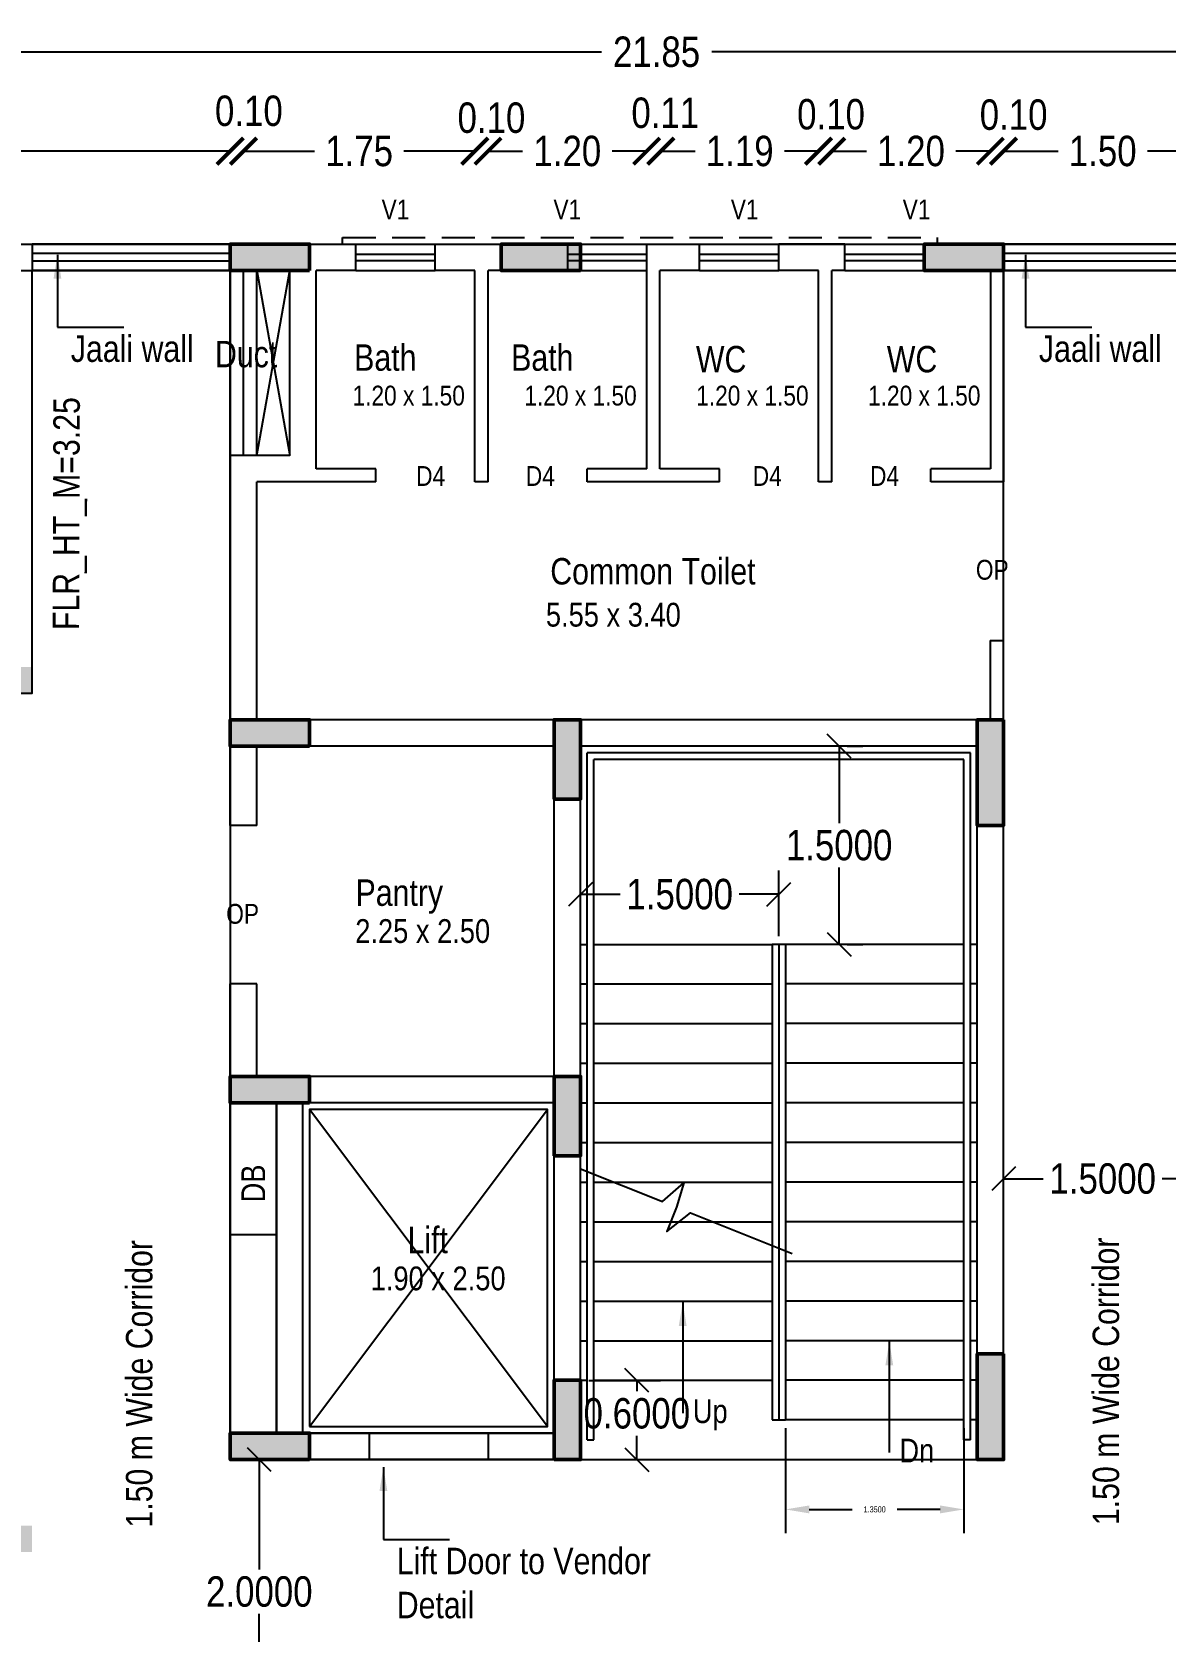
# Model space of a CAD drawing. Header units: metres. Extents: x -488 to 19274, y 1106 to 2071.
# Drawn here: x 19125.7 to 19134.27, y 1116.76 to 1128.86 of the extents above; entities that cross this region are included whole.
import ezdxf

# ---------------------------------------------------------------- set-up
doc = ezdxf.new("R2010")
doc.units = ezdxf.units.M
doc.header["$MEASUREMENT"] = 0
doc.linetypes.add('HIDDEN', pattern=[0.375, 0.25, -0.125])
for name, color, linetype in [('0 @ 1 (2)', 7, 'Continuous'), ('BLK_1_FLR_1_BLT_UP_AREA', 17, 'Continuous'), ('BLK_1_FLR_1_CARPET_AREA', 17, 'Continuous'), ('BLK_1_FLR_1_EXIT_WIDTH_DOOR', 2, 'Continuous'), ('BLK_1_FLR_1_LIFT_1', 30, 'Continuous'), ('BLK_1_FLR_1_REGULAR_ROOM_0', 117, 'Continuous'), ('BLK_1_FLR_1_STAIR_1', 1, 'Continuous')]:
    doc.layers.add(name, color=color, linetype=linetype)
doc.layers.add('COL', color=1, linetype='Continuous', lineweight=50)
doc.layers.add('Hatch', color=8, linetype='Continuous', lineweight=5)
doc.styles.add('CODE', font='swissc.ttf', dxfattribs={"height": 0.25})
doc.styles.get("Standard").update_dxf_attribs({"font": 'swissc.ttf', "height": 0.23})
doc.dimstyles.new('OUTER', dxfattribs={"dimscale": 0, "dimtxt": 0.3, "dimasz": 0.18, "dimexe": 0.18, "dimexo": 0.0625, "dimgap": 0.09, "dimtad": 0, "dimzin": 0, "dimdsep": 46, "dimtxsty": 'CODE', "dimcen": 0.09, "dimse1": 1, "dimse2": 1, "dimclrd": 8, "dimclrt": 1, "dimadec": 0, "dimazin": 0, "dimtfac": 1, "dimtofl": 0, "dimtmove": 0, "dimatfit": 3, "dimfxl": 0, "dimtolj": 1, "dimtzin": 0, "dimarcsym": 0})
doc.dimstyles.get("Standard").update_dxf_attribs({"dimtxt": 1, "dimasz": 0.18, "dimexe": 0.18, "dimexo": 0.0625, "dimgap": 0.09, "dimtad": 0, "dimtih": 1, "dimtoh": 1, "dimdec": 4, "dimzin": 0, "dimdsep": 46, "dimtxsty": 'Standard', "dimcen": 0.09, "dimadec": 0, "dimazin": 0, "dimtfac": 1, "dimtdec": 4, "dimtofl": 0, "dimtmove": 0, "dimatfit": 3, "dimfxl": 0, "dimtolj": 1, "dimtzin": 0, "dimarcsym": 0})
doc.dimstyles.new('STANDARD$0', dxfattribs={"dimtxt": 7, "dimasz": 3, "dimexe": 3, "dimexo": 1, "dimgap": 1.5, "dimtad": 1, "dimdec": 1, "dimzin": 1, "dimdsep": 46, "dimlunit": 4, "dimtxsty": 'Standard', "dimblk": 'OBLIQUE', "dimcen": 0.09375, "dimdle": 1, "dimclrd": 8, "dimclre": 8, "dimclrt": 7, "dimadec": 1, "dimazin": 0, "dimtfac": 1, "dimtdec": 1, "dimtix": 1, "dimtmove": 2, "dimatfit": 3, "dimldrblk": 'ARCHTICK', "dimfxl": 0, "dimfrac": 2, "dimtolj": 1, "dimtzin": 0, "dimarcsym": 0})

# ---------------------------------------------------------------- blocks, each defined once
blk = doc.blocks.new('_OBLIQUE')
at = {"color": 0, "linetype": 'ByBlock'}
blk.add_line((-0.5, -0.5), (0.5, 0.5), dxfattribs=at)
blk = doc.blocks.new('*D266')
at = {"lineweight": -2}
for p, q in [((19129.913, 1118.654), (19130.456, 1118.654)), ((19130.276, 1118.654), (19130.276, 1118.571)), ((19130.276, 1118.054), (19130.276, 1118.235)), ((19129.913, 1118.054), (19130.456, 1118.054))]:
    blk.add_line(p, q, dxfattribs=at)
at = {"layer": 'Defpoints', "color": 0}
for p in [(19129.85, 1118.654), (19129.85, 1118.054), (19130.276, 1118.054)]:
    blk.add_point(p, dxfattribs=at)
at = {"lineweight": -2, "xscale": 0.18, "yscale": 0.18, "zscale": 0.18}
for p, rotation in [((19130.276, 1118.654), 90), ((19130.276, 1118.054), 270)]:
    blk.add_blockref('_OBLIQUE', p, dxfattribs=dict(at, rotation=rotation))
at = {"insert": (19130.276, 1118.403), "char_height": 0.23, "attachment_point": 5}
blk.add_mtext('\\A1;0.6000', dxfattribs=at)
blk = doc.blocks.new('*D267')
at = {"lineweight": -2}
for p, q in [((19133.05, 1120.243), (19133.05, 1120.36)), ((19134.55, 1120.243), (19134.55, 1120.36)), ((19133.05, 1120.18), (19133.35, 1120.18)), ((19134.55, 1120.18), (19134.251, 1120.18))]:
    blk.add_line(p, q, dxfattribs=at)
at = {"layer": 'Defpoints', "color": 0}
for p in [(19133.05, 1120.18), (19133.05, 1120.18), (19134.55, 1120.18)]:
    blk.add_point(p, dxfattribs=at)
at = {"lineweight": -2, "xscale": 0.18, "yscale": 0.18, "zscale": 0.18, "rotation": 180}
blk.add_blockref('_OBLIQUE', (19133.05, 1120.18), dxfattribs=at)
at = {"lineweight": -2, "xscale": 0.18, "yscale": 0.18, "zscale": 0.18}
blk.add_blockref('_OBLIQUE', (19134.55, 1120.18), dxfattribs=at)
at = {"insert": (19133.8, 1120.18), "char_height": 0.23, "attachment_point": 5}
blk.add_mtext('\\A1;1.5000', dxfattribs=at)
blk = doc.blocks.new('*D265')
at = {"lineweight": -2}
for p, q in [((19128.123, 1118.054), (19127.24, 1118.054)), ((19127.42, 1118.054), (19127.42, 1117.222)), ((19127.42, 1116.054), (19127.42, 1116.886)), ((19127.297, 1116.054), (19127.6, 1116.054))]:
    blk.add_line(p, q, dxfattribs=at)
at = {"layer": 'Defpoints', "color": 0}
for p in [(19127.42, 1118.054), (19128.185, 1118.054), (19127.234, 1116.054)]:
    blk.add_point(p, dxfattribs=at)
at = {"lineweight": -2, "xscale": 0.18, "yscale": 0.18, "zscale": 0.18}
for p, rotation in [((19127.42, 1118.054), 90), ((19127.42, 1116.054), 270)]:
    blk.add_blockref('_OBLIQUE', p, dxfattribs=dict(at, rotation=rotation))
at = {"insert": (19127.42, 1117.054), "char_height": 0.23, "attachment_point": 5}
blk.add_mtext('\\A1;2.0000', dxfattribs=at)
blk = doc.blocks.new('*D189')
at = {"lineweight": -2}
for p, q in [((19129.85, 1122.017), (19129.85, 1122.513)), ((19131.35, 1122.017), (19131.35, 1122.513)), ((19129.85, 1122.333), (19130.15, 1122.333)), ((19131.35, 1122.333), (19131.051, 1122.333))]:
    blk.add_line(p, q, dxfattribs=at)
at = {"layer": 'Defpoints', "color": 0}
for p in [(19131.35, 1122.333), (19129.85, 1121.954), (19131.35, 1121.954)]:
    blk.add_point(p, dxfattribs=at)
at = {"lineweight": -2, "xscale": 0.18, "yscale": 0.18, "zscale": 0.18, "rotation": 180}
blk.add_blockref('_OBLIQUE', (19129.85, 1122.333), dxfattribs=at)
at = {"lineweight": -2, "xscale": 0.18, "yscale": 0.18, "zscale": 0.18}
blk.add_blockref('_OBLIQUE', (19131.35, 1122.333), dxfattribs=at)
at = {"insert": (19130.6, 1122.333), "char_height": 0.23, "attachment_point": 5}
blk.add_mtext('\\A1;1.5000', dxfattribs=at)
blk = doc.blocks.new('*D190')
at = {"lineweight": -2}
for p, q in [((19131.806, 1123.454), (19131.806, 1122.872)), ((19131.868, 1123.454), (19131.986, 1123.454)), ((19131.806, 1121.954), (19131.806, 1122.536)), ((19131.868, 1121.954), (19131.986, 1121.954))]:
    blk.add_line(p, q, dxfattribs=at)
at = {"layer": 'Defpoints', "color": 0}
for p in [(19131.806, 1123.454), (19131.806, 1123.454), (19131.806, 1121.954)]:
    blk.add_point(p, dxfattribs=at)
at = {"lineweight": -2, "xscale": 0.18, "yscale": 0.18, "zscale": 0.18}
for p, rotation in [((19131.806, 1123.454), 90), ((19131.806, 1121.954), 270)]:
    blk.add_blockref('_OBLIQUE', p, dxfattribs=dict(at, rotation=rotation))
at = {"insert": (19131.806, 1122.704), "char_height": 0.23, "attachment_point": 5}
blk.add_mtext('\\A1;1.5000', dxfattribs=at)
blk = doc.blocks.new('zw$3395')
at = {"layer": 'Hatch'}
h = blk.add_hatch(color=256, dxfattribs=at)
h.dxf.hatch_style = 1
h.paths.add_polyline_path([(15.05, 12.675), (15.05, 11.475), (15.25, 11.475), (15.25, 12.675)])
h.paths.add_polyline_path([(21.65, 12.661), (21.65, 11.461), (21.85, 11.461), (21.85, 12.661)])
h.paths.add_polyline_path([(15.05, 8.5), (15.05, 7.3), (15.25, 7.3), (15.25, 8.5)])
h.paths.add_polyline_path([(21.65, 8.5), (21.65, 7.3), (21.85, 7.3), (21.85, 8.5)])
h.paths.add_polyline_path([(15.05, 4.675), (15.05, 3.475), (15.25, 3.475), (15.25, 4.675)])
h.paths.add_polyline_path([(21.65, 4.675), (21.65, 3.475), (21.85, 3.475), (21.85, 4.675)])
h.paths.add_polyline_path([(0, 3.5), (0, 3.3), (0.8, 3.3), (0.8, 3.5)])
h.paths.add_polyline_path([(4.5, 3.5), (4.5, 3.3), (5.3, 3.3), (5.3, 3.5)])
h.paths.add_polyline_path([(15.05, 16.5), (15.05, 16.3), (15.85, 16.3), (15.85, 16.5)])
h.paths.add_polyline_path([(0, 0.2), (0, 0), (0.8, 0), (0.8, 0.2)])
h.paths.add_polyline_path([(5.4, 0.2), (5.4, 0), (6.2, 0), (6.2, 0.2)])
h.paths.add_polyline_path([(0, 6.8), (0, 6.6), (0.8, 6.6), (0.8, 6.8)])
h.paths.add_polyline_path([(5.4, 6.8), (5.4, 6.6), (6.2, 6.6), (6.2, 6.8)])
h.paths.add_polyline_path([(21.05, 16.5), (21.05, 16.3), (21.85, 16.3), (21.85, 16.5)])
h.paths.add_polyline_path([(13.35, 12.1), (13.35, 12.9), (13.55, 12.9), (13.55, 12.1)])
h.paths.add_polyline_path([(4.5, 9.8), (4.5, 10), (5.3, 10), (5.3, 9.8)])
h.paths.add_polyline_path([(0, 10), (0, 9.8), (0.8, 9.8), (0.8, 10)])
h.paths.add_polyline_path([(13.35, 7.3), (13.35, 8.1), (13.55, 8.1), (13.55, 7.3)])
h.paths.add_polyline_path([(15.05, 0.2), (15.05, 0), (15.85, 0), (15.85, 0.2)])
h.paths.add_polyline_path([(21.05, 0.2), (21.05, 0), (21.85, 0), (21.85, 0.2)])
h.paths.add_polyline_path([(7.7, 5.1), (7.7, 5.3), (8.3, 5.3), (8.3, 5.1)])
h.paths.add_polyline_path([(7.7, 7.5), (7.7, 7.3), (8.3, 7.3), (8.3, 7.5)])
h.paths.add_polyline_path([(7.7, 10), (7.7, 10.2), (8.3, 10.2), (8.3, 10)])
h.paths.add_polyline_path([(10.15, 7.3), (10.15, 7.9), (10.35, 7.9), (10.35, 7.3)])
h.paths.add_polyline_path([(7.7, 0), (7.7, 0.2), (8.3, 0.2), (8.3, 0)])
h.paths.add_polyline_path([(3.1, 13.3), (3.1, 13.1), (3.7, 13.1), (3.7, 13.3)])
h.paths.add_polyline_path([(0, 13.1), (0, 13.3), (0.6, 13.3), (0.6, 13.1)])
h.paths.add_polyline_path([(5.6, 13.1), (5.6, 13.3), (6.2, 13.3), (6.2, 13.1)])
h.paths.add_polyline_path([(10.15, 10.2), (10.15, 9.6), (10.35, 9.6), (10.35, 10.2)])
h.paths.add_polyline_path([(7.7, 12.7), (7.7, 12.9), (8.3, 12.9), (8.3, 12.7)])
h.paths.add_polyline_path([(10.15, 12.3), (10.15, 12.9), (10.35, 12.9), (10.35, 12.3)])
h.paths.add_polyline_path([(12.95, 5.3), (12.95, 5.1), (13.55, 5.1), (13.55, 5.3)])
h.paths.add_polyline_path([(7.7, 16.3), (7.7, 16.5), (8.3, 16.5), (8.3, 16.3)])
h.paths.add_polyline_path([(9.75, 16.3), (9.75, 16.5), (10.35, 16.5), (10.35, 16.3)])
h.paths.add_polyline_path([(3.1, 16.3), (3.1, 16.5), (3.7, 16.5), (3.7, 16.3)])
h.paths.add_polyline_path([(0, 16.3), (0, 16.5), (0.6, 16.5), (0.6, 16.3)])
h.paths.add_polyline_path([(12.95, 16.3), (12.95, 16.5), (13.55, 16.5), (13.55, 16.3)])
h.paths.add_polyline_path([(12.95, 0), (12.95, 0.2), (13.55, 0.2), (13.55, 0)])
at = {"layer": 'COL'}
for points in [[(8.3, 16.3), (7.7, 16.3), (7.7, 16.5), (8.3, 16.5)], [(10.35, 16.3), (9.75, 16.3), (9.75, 16.5), (10.35, 16.5)], [(13.55, 16.3), (12.95, 16.3), (12.95, 16.5), (13.55, 16.5)], [(8.3, 12.7), (7.7, 12.7), (7.7, 12.9), (8.3, 12.9)], [(10.15, 12.3), (10.15, 12.9), (10.35, 12.9), (10.35, 12.3)], [(13.55, 12.9), (13.55, 12.1), (13.35, 12.1), (13.35, 12.9)], [(8.3, 10), (7.7, 10), (7.7, 10.2), (8.3, 10.2)], [(10.15, 9.6), (10.15, 10.2), (10.35, 10.2), (10.35, 9.6)], [(13.55, 8.1), (13.55, 7.3), (13.35, 7.3), (13.35, 8.1)], [(10.15, 7.3), (10.15, 7.9), (10.35, 7.9), (10.35, 7.3)], [(8.3, 7.3), (7.7, 7.3), (7.7, 7.5), (8.3, 7.5)]]:
    blk.add_lwpolyline(points, close=True, dxfattribs=at)
blk = doc.blocks.new('*D260')
at = {"layer": 'BLK_1_FLR_1_EXIT_WIDTH_DOOR', "color": 0, "lineweight": -2}
for p, q in [((19131.4, 1118.292), (19131.4, 1117.497)), ((19132.75, 1118.292), (19132.75, 1117.497)), ((19131.58, 1117.677), (19131.905, 1117.677)), ((19132.57, 1117.677), (19132.245, 1117.677))]:
    blk.add_line(p, q, dxfattribs=at)
at = {"layer": 'BLK_1_FLR_1_EXIT_WIDTH_DOOR', "color": 0}
for points in [[(19131.58, 1117.707), (19131.58, 1117.647), (19131.4, 1117.677)], [(19132.57, 1117.707), (19132.57, 1117.647), (19132.75, 1117.677)]]:
    blk.add_solid(points, dxfattribs=at)
at = {"layer": 'Defpoints', "color": 0}
for p in [(19131.4, 1118.354), (19132.75, 1118.354), (19132.75, 1117.677)]:
    blk.add_point(p, dxfattribs=at)
at = {"layer": 'BLK_1_FLR_1_EXIT_WIDTH_DOOR', "color": 0, "insert": (19132.075, 1117.677), "char_height": 0.23, "attachment_point": 5}
blk.add_mtext('\\A1;{\\H0.2x;1.3500}', dxfattribs=at)
blk = doc.blocks.new('_ArchTick')
at = {"const_width": 0.15}
blk.add_lwpolyline([(-0.5, -0.5), (0.5, 0.5)], dxfattribs=at)
blk = doc.blocks.new('*D347')
at = {"lineweight": -2}
for p, q in [((19119.7, 1127.958), (19123.108, 1127.958)), ((19127.2, 1127.958), (19123.793, 1127.958))]:
    blk.add_line(p, q, dxfattribs=at)
at = {"layer": 'Defpoints', "color": 0}
for p in [(19127.2, 1127.958), (19127.2, 1127.054), (19119.7, 1126.937)]:
    blk.add_point(p, dxfattribs=at)
at = {"lineweight": -2, "xscale": 0.2, "yscale": 0.2, "zscale": 0.2, "rotation": 180}
blk.add_blockref('_ArchTick', (19119.7, 1127.958), dxfattribs=at)
at = {"lineweight": -2, "xscale": 0.2, "yscale": 0.2, "zscale": 0.2}
blk.add_blockref('_ArchTick', (19127.2, 1127.958), dxfattribs=at)
at = {"insert": (19123.45, 1127.958), "char_height": 0.23, "attachment_point": 5}
blk.add_mtext('\\A1;7.50', dxfattribs=at)
blk = doc.blocks.new('*D348')
at = {"lineweight": -2}
for p, q in [((19127.2, 1127.958), (19127, 1127.958)), ((19127.3, 1127.958), (19127.5, 1127.958))]:
    blk.add_line(p, q, dxfattribs=at)
at = {"layer": 'Defpoints', "color": 0}
for p in [(19127.3, 1127.958), (19127.2, 1127.054), (19127.3, 1127.054)]:
    blk.add_point(p, dxfattribs=at)
at = {"lineweight": -2, "xscale": 0.2, "yscale": 0.2, "zscale": 0.2}
blk.add_blockref('_ArchTick', (19127.2, 1127.958), dxfattribs=at)
at = {"lineweight": -2, "xscale": 0.2, "yscale": 0.2, "zscale": 0.2, "rotation": 180}
blk.add_blockref('_ArchTick', (19127.3, 1127.958), dxfattribs=at)
at = {"insert": (19127.341, 1128.262), "char_height": 0.23, "attachment_point": 5}
blk.add_mtext('\\A1;0.10', dxfattribs=at)
blk = doc.blocks.new('*D349')
at = {"lineweight": -2}
for p, q in [((19127.3, 1127.958), (19127.838, 1127.958)), ((19129.05, 1127.958), (19128.512, 1127.958))]:
    blk.add_line(p, q, dxfattribs=at)
at = {"layer": 'Defpoints', "color": 0}
for p in [(19129.05, 1127.958), (19127.3, 1127.054), (19129.05, 1127.054)]:
    blk.add_point(p, dxfattribs=at)
at = {"lineweight": -2, "xscale": 0.2, "yscale": 0.2, "zscale": 0.2, "rotation": 180}
blk.add_blockref('_ArchTick', (19127.3, 1127.958), dxfattribs=at)
at = {"lineweight": -2, "xscale": 0.2, "yscale": 0.2, "zscale": 0.2}
blk.add_blockref('_ArchTick', (19129.05, 1127.958), dxfattribs=at)
at = {"insert": (19128.175, 1127.958), "char_height": 0.23, "attachment_point": 5}
blk.add_mtext('\\A1;1.75', dxfattribs=at)
blk = doc.blocks.new('*D350')
at = {"lineweight": -2}
for p, q in [((19129.05, 1127.958), (19128.85, 1127.958)), ((19129.15, 1127.958), (19129.35, 1127.958))]:
    blk.add_line(p, q, dxfattribs=at)
at = {"layer": 'Defpoints', "color": 0}
for p in [(19129.15, 1127.958), (19129.05, 1127.054), (19129.15, 1127.054)]:
    blk.add_point(p, dxfattribs=at)
at = {"lineweight": -2, "xscale": 0.2, "yscale": 0.2, "zscale": 0.2}
blk.add_blockref('_ArchTick', (19129.05, 1127.958), dxfattribs=at)
at = {"lineweight": -2, "xscale": 0.2, "yscale": 0.2, "zscale": 0.2, "rotation": 180}
blk.add_blockref('_ArchTick', (19129.15, 1127.958), dxfattribs=at)
at = {"insert": (19129.176, 1128.21), "char_height": 0.23, "attachment_point": 5}
blk.add_mtext('\\A1;0.10', dxfattribs=at)
blk = doc.blocks.new('*D351')
at = {"lineweight": -2}
for p, q in [((19129.15, 1127.958), (19129.412, 1127.958)), ((19130.35, 1127.958), (19130.089, 1127.958))]:
    blk.add_line(p, q, dxfattribs=at)
at = {"layer": 'Defpoints', "color": 0}
for p in [(19130.35, 1127.958), (19129.15, 1127.054), (19130.35, 1127.054)]:
    blk.add_point(p, dxfattribs=at)
at = {"lineweight": -2, "xscale": 0.2, "yscale": 0.2, "zscale": 0.2, "rotation": 180}
blk.add_blockref('_ArchTick', (19129.15, 1127.958), dxfattribs=at)
at = {"lineweight": -2, "xscale": 0.2, "yscale": 0.2, "zscale": 0.2}
blk.add_blockref('_ArchTick', (19130.35, 1127.958), dxfattribs=at)
at = {"insert": (19129.75, 1127.958), "char_height": 0.23, "attachment_point": 5}
blk.add_mtext('\\A1;1.20', dxfattribs=at)
blk = doc.blocks.new('*D352')
at = {"lineweight": -2}
for p, q in [((19130.35, 1127.958), (19130.15, 1127.958)), ((19130.458, 1127.958), (19130.658, 1127.958))]:
    blk.add_line(p, q, dxfattribs=at)
at = {"layer": 'Defpoints', "color": 0}
for p in [(19130.458, 1127.958), (19130.35, 1127.054), (19130.458, 1127.054)]:
    blk.add_point(p, dxfattribs=at)
at = {"lineweight": -2, "xscale": 0.2, "yscale": 0.2, "zscale": 0.2}
blk.add_blockref('_ArchTick', (19130.35, 1127.958), dxfattribs=at)
at = {"lineweight": -2, "xscale": 0.2, "yscale": 0.2, "zscale": 0.2, "rotation": 180}
blk.add_blockref('_ArchTick', (19130.458, 1127.958), dxfattribs=at)
at = {"insert": (19130.491, 1128.247), "char_height": 0.23, "attachment_point": 5}
blk.add_mtext('\\A1;0.11', dxfattribs=at)
blk = doc.blocks.new('*D353')
at = {"lineweight": -2}
for p, q in [((19130.458, 1127.958), (19130.716, 1127.958)), ((19131.65, 1127.958), (19131.392, 1127.958))]:
    blk.add_line(p, q, dxfattribs=at)
at = {"layer": 'Defpoints', "color": 0}
for p in [(19131.65, 1127.958), (19130.458, 1127.054), (19131.65, 1127.054)]:
    blk.add_point(p, dxfattribs=at)
at = {"lineweight": -2, "xscale": 0.2, "yscale": 0.2, "zscale": 0.2, "rotation": 180}
blk.add_blockref('_ArchTick', (19130.458, 1127.958), dxfattribs=at)
at = {"lineweight": -2, "xscale": 0.2, "yscale": 0.2, "zscale": 0.2}
blk.add_blockref('_ArchTick', (19131.65, 1127.958), dxfattribs=at)
at = {"insert": (19131.054, 1127.958), "char_height": 0.23, "attachment_point": 5}
blk.add_mtext('\\A1;1.19', dxfattribs=at)
blk = doc.blocks.new('*D354')
at = {"lineweight": -2}
for p, q in [((19131.65, 1127.958), (19131.45, 1127.958)), ((19131.75, 1127.958), (19131.95, 1127.958))]:
    blk.add_line(p, q, dxfattribs=at)
at = {"layer": 'Defpoints', "color": 0}
for p in [(19131.75, 1127.958), (19131.65, 1127.054), (19131.75, 1127.054)]:
    blk.add_point(p, dxfattribs=at)
at = {"lineweight": -2, "xscale": 0.2, "yscale": 0.2, "zscale": 0.2}
blk.add_blockref('_ArchTick', (19131.65, 1127.958), dxfattribs=at)
at = {"lineweight": -2, "xscale": 0.2, "yscale": 0.2, "zscale": 0.2, "rotation": 180}
blk.add_blockref('_ArchTick', (19131.75, 1127.958), dxfattribs=at)
at = {"insert": (19131.745, 1128.236), "char_height": 0.23, "attachment_point": 5}
blk.add_mtext('\\A1;0.10', dxfattribs=at)
blk = doc.blocks.new('*D355')
at = {"lineweight": -2}
for p, q in [((19131.75, 1127.958), (19132.012, 1127.958)), ((19132.95, 1127.958), (19132.689, 1127.958))]:
    blk.add_line(p, q, dxfattribs=at)
at = {"layer": 'Defpoints', "color": 0}
for p in [(19132.95, 1127.958), (19131.75, 1127.054), (19132.95, 1127.054)]:
    blk.add_point(p, dxfattribs=at)
at = {"lineweight": -2, "xscale": 0.2, "yscale": 0.2, "zscale": 0.2, "rotation": 180}
blk.add_blockref('_ArchTick', (19131.75, 1127.958), dxfattribs=at)
at = {"lineweight": -2, "xscale": 0.2, "yscale": 0.2, "zscale": 0.2}
blk.add_blockref('_ArchTick', (19132.95, 1127.958), dxfattribs=at)
at = {"insert": (19132.35, 1127.958), "char_height": 0.23, "attachment_point": 5}
blk.add_mtext('\\A1;1.20', dxfattribs=at)
blk = doc.blocks.new('*D356')
at = {"lineweight": -2}
for p, q in [((19132.95, 1127.958), (19132.75, 1127.958)), ((19133.05, 1127.958), (19133.25, 1127.958))]:
    blk.add_line(p, q, dxfattribs=at)
at = {"layer": 'Defpoints', "color": 0}
for p in [(19133.05, 1127.958), (19132.95, 1127.054), (19133.05, 1127.054)]:
    blk.add_point(p, dxfattribs=at)
at = {"lineweight": -2, "xscale": 0.2, "yscale": 0.2, "zscale": 0.2}
blk.add_blockref('_ArchTick', (19132.95, 1127.958), dxfattribs=at)
at = {"lineweight": -2, "xscale": 0.2, "yscale": 0.2, "zscale": 0.2, "rotation": 180}
blk.add_blockref('_ArchTick', (19133.05, 1127.958), dxfattribs=at)
at = {"insert": (19133.126, 1128.233), "char_height": 0.23, "attachment_point": 5}
blk.add_mtext('\\A1;0.10', dxfattribs=at)
blk = doc.blocks.new('*D357')
at = {"lineweight": -2}
for p, q in [((19133.05, 1127.958), (19133.462, 1127.958)), ((19134.55, 1127.958), (19134.139, 1127.958))]:
    blk.add_line(p, q, dxfattribs=at)
at = {"layer": 'Defpoints', "color": 0}
for p in [(19134.55, 1127.958), (19133.05, 1127.054), (19134.55, 1127.054)]:
    blk.add_point(p, dxfattribs=at)
at = {"lineweight": -2, "xscale": 0.2, "yscale": 0.2, "zscale": 0.2, "rotation": 180}
blk.add_blockref('_ArchTick', (19133.05, 1127.958), dxfattribs=at)
at = {"lineweight": -2, "xscale": 0.2, "yscale": 0.2, "zscale": 0.2}
blk.add_blockref('_ArchTick', (19134.55, 1127.958), dxfattribs=at)
at = {"insert": (19133.8, 1127.958), "char_height": 0.23, "attachment_point": 5}
blk.add_mtext('\\A1;1.50', dxfattribs=at)
blk = doc.blocks.new('*D364')
at = {"lineweight": -2}
for p, q in [((19119.5, 1128.709), (19130.008, 1128.709)), ((19141.35, 1128.709), (19130.843, 1128.709))]:
    blk.add_line(p, q, dxfattribs=at)
at = {"layer": 'Defpoints', "color": 0}
for p in [(19141.35, 1128.709), (19119.5, 1127.254), (19141.35, 1127.254)]:
    blk.add_point(p, dxfattribs=at)
at = {"lineweight": -2, "xscale": 0.2, "yscale": 0.2, "zscale": 0.2, "rotation": 180}
blk.add_blockref('_ArchTick', (19119.5, 1128.709), dxfattribs=at)
at = {"lineweight": -2, "xscale": 0.2, "yscale": 0.2, "zscale": 0.2}
blk.add_blockref('_ArchTick', (19141.35, 1128.709), dxfattribs=at)
at = {"insert": (19130.425, 1128.709), "char_height": 0.23, "attachment_point": 5}
blk.add_mtext('\\A1;21.85', dxfattribs=at)

msp = doc.modelspace()

# ---------------------------------------------------------------- linework, layer by layer
for p, q in [((19119.50036, 1127.25427), (19125.70036, 1127.25427)), ((19127.20036, 1127.25427), (19125.70036, 1127.25427)), ((19125.70036, 1127.25427), (19125.70036, 1127.05427)), ((19127.20036, 1127.25427), (19128.15036, 1127.25427)), ((19127.20036, 1127.25427), (19127.40036, 1127.25427)), ((19127.20036, 1127.05427), (19127.20036, 1127.25427)), ((19128.15036, 1127.25427), (19128.75036, 1127.25427)), ((19128.15036, 1127.05427), (19128.15036, 1127.25427)), ((19128.75036, 1127.25427), (19129.75036, 1127.25427)), ((19128.75036, 1127.05427), (19128.75036, 1127.25427)), ((19129.75036, 1127.25427), (19129.75036, 1127.05427)), ((19129.75036, 1127.25427), (19130.35036, 1127.25427)), ((19130.35036, 1127.25427), (19130.75036, 1127.25427)), ((19130.35036, 1125.55427), (19130.35036, 1127.25427)), ((19130.75036, 1127.25427), (19131.35036, 1127.25427)), ((19130.75036, 1127.05427), (19130.75036, 1127.25427)), ((19131.85036, 1127.25427), (19131.35036, 1127.25427)), ((19131.35036, 1127.05427), (19131.35036, 1127.25427)), ((19131.85036, 1127.25427), (19132.45036, 1127.25427)), ((19131.85036, 1127.05427), (19131.85036, 1127.25427)), ((19133.05036, 1127.25427), (19132.45036, 1127.25427)), ((19132.45036, 1127.05427), (19132.45036, 1127.25427)), ((19134.55036, 1127.25427), (19133.05036, 1127.25427)), ((19133.05036, 1127.25427), (19133.05036, 1125.45427)), ((19127.20036, 1127.18427), (19125.70036, 1127.18427)), ((19127.20036, 1127.12427), (19125.70036, 1127.12427)), ((19128.15036, 1127.17927), (19128.75036, 1127.17927)), ((19128.15036, 1127.12927), (19128.75036, 1127.12927)), ((19129.75036, 1127.17927), (19130.35036, 1127.17927)), ((19129.75036, 1127.12927), (19130.35036, 1127.12927)), ((19130.75036, 1127.17927), (19131.35036, 1127.17927)), ((19130.75036, 1127.12927), (19131.35036, 1127.12927)), ((19131.85036, 1127.17927), (19132.45036, 1127.17927)), ((19131.85036, 1127.12927), (19132.45036, 1127.12927)), ((19134.55036, 1127.18427), (19133.05036, 1127.18427)), ((19134.55036, 1127.12427), (19133.05036, 1127.12427)), ((19119.70036, 1127.05427), (19125.70036, 1127.05427)), ((19127.20036, 1127.05427), (19125.70036, 1127.05427)), ((19127.20036, 1125.65427), (19127.20036, 1127.05427)), ((19127.65036, 1127.05427), (19127.20036, 1127.05427)), ((19127.30036, 1125.65427), (19127.30036, 1127.05427)), ((19127.40036, 1125.65427), (19127.40036, 1127.05427)), ((19127.40036, 1127.05427), (19127.65036, 1125.65427)), ((19127.40036, 1125.65427), (19127.65036, 1127.05427)), ((19127.65036, 1125.65427), (19127.65036, 1127.05427)), ((19128.15036, 1127.05427), (19127.85036, 1127.05427)), ((19127.85036, 1125.55427), (19127.85036, 1127.05427)), ((19128.15036, 1127.05427), (19128.75036, 1127.05427)), ((19129.05036, 1127.05427), (19128.75036, 1127.05427)), ((19129.05036, 1125.45427), (19129.05036, 1127.05427)), ((19129.75036, 1127.05427), (19129.15036, 1127.05427)), ((19129.15036, 1125.45427), (19129.15036, 1127.05427)), ((19129.75036, 1127.05427), (19130.35036, 1127.05427)), ((19130.75036, 1127.05427), (19130.45036, 1127.05427)), ((19130.45036, 1125.55427), (19130.45036, 1127.05427)), ((19130.75036, 1127.05427), (19131.35036, 1127.05427)), ((19131.65036, 1127.05427), (19131.35036, 1127.05427)), ((19131.65036, 1125.45427), (19131.65036, 1127.05427)), ((19131.75036, 1125.45427), (19131.75036, 1127.05427)), ((19131.85036, 1127.05427), (19131.75036, 1127.05427)), ((19131.85036, 1127.05427), (19132.45036, 1127.05427)), ((19132.95036, 1127.05427), (19132.45036, 1127.05427)), ((19132.95036, 1127.05427), (19132.95036, 1125.55427)), ((19134.55036, 1127.05427), (19133.05036, 1127.05427)), ((19127.20036, 1125.65427), (19127.20036, 1125.45427)), ((19127.65036, 1125.65427), (19127.20036, 1125.65427)), ((19127.20036, 1122.85427), (19127.20036, 1125.65427)), ((19128.30036, 1125.55427), (19127.85036, 1125.55427)), ((19128.30036, 1125.45427), (19128.30036, 1125.55427)), ((19129.90036, 1125.45427), (19129.90036, 1125.55427)), ((19130.35036, 1125.55427), (19129.90036, 1125.55427)), ((19130.90036, 1125.55427), (19130.45036, 1125.55427)), ((19130.90036, 1125.45427), (19130.90036, 1125.55427)), ((19132.50036, 1125.45427), (19132.50036, 1125.55427)), ((19132.95036, 1125.55427), (19132.50036, 1125.55427)), ((19128.30036, 1125.45427), (19127.40036, 1125.45427)), ((19127.40036, 1123.65427), (19127.40036, 1125.45427)), ((19129.15036, 1125.45427), (19129.05036, 1125.45427)), ((19130.90036, 1125.45427), (19129.90036, 1125.45427)), ((19131.75036, 1125.45427), (19131.65036, 1125.45427)), ((19133.05036, 1125.45427), (19132.50036, 1125.45427)), ((19132.94875, 1124.25427), (19133.04875, 1124.25427)), ((19132.95036, 1123.65427), (19132.95036, 1124.25427)), ((19133.05036, 1123.45427), (19133.05036, 1124.25427)), ((19132.95036, 1123.65427), (19127.40036, 1123.65427)), ((19127.40036, 1122.85427), (19127.40036, 1123.45427)), ((19129.65036, 1123.45427), (19127.40036, 1123.45427)), ((19129.65036, 1120.95427), (19129.65036, 1123.45427)), ((19132.85036, 1123.45427), (19129.85036, 1123.45427)), ((19129.85036, 1118.05427), (19129.85036, 1123.45427)), ((19132.85036, 1118.05427), (19132.85036, 1123.45427)), ((19133.05036, 1118.05427), (19133.05036, 1123.45427)), ((19132.80036, 1123.40427), (19129.90036, 1123.40427)), ((19129.90036, 1118.20427), (19129.90036, 1123.40427)), ((19132.75036, 1123.35427), (19129.95036, 1123.35427)), ((19129.95036, 1118.20427), (19129.95036, 1123.35427)), ((19132.75036, 1118.20427), (19132.75036, 1123.35427)), ((19132.80036, 1118.20427), (19132.80036, 1123.40427)), ((19127.40036, 1122.85427), (19127.20036, 1122.85427)), ((19129.85036, 1121.95427), (19129.90036, 1121.95427)), ((19129.95036, 1121.95427), (19131.30036, 1121.95427)), ((19131.30036, 1121.95427), (19131.30036, 1118.35427)), ((19131.35036, 1121.95427), (19131.35036, 1118.35427)), ((19131.40036, 1121.95427), (19131.40036, 1118.35427)), ((19132.75036, 1121.95427), (19131.40036, 1121.95427)), ((19132.85036, 1121.95427), (19132.80036, 1121.95427)), ((19127.40036, 1121.65427), (19127.20036, 1121.65427)), ((19127.20036, 1120.75427), (19127.20036, 1121.65427)), ((19127.40036, 1120.95427), (19127.40036, 1121.65427)), ((19127.40036, 1120.95427), (19127.40036, 1121.65427)), ((19129.85036, 1121.65427), (19129.90036, 1121.65427)), ((19129.95036, 1121.65427), (19131.30036, 1121.65427)), ((19132.75036, 1121.65427), (19131.40036, 1121.65427)), ((19132.85036, 1121.65427), (19132.80036, 1121.65427)), ((19129.85036, 1121.35427), (19129.90036, 1121.35427)), ((19129.95036, 1121.35427), (19131.30036, 1121.35427)), ((19132.75036, 1121.35427), (19131.40036, 1121.35427)), ((19132.85036, 1121.35427), (19132.80036, 1121.35427)), ((19129.85036, 1121.05427), (19129.90036, 1121.05427)), ((19129.95036, 1121.05427), (19131.30036, 1121.05427)), ((19132.75036, 1121.05427), (19131.40036, 1121.05427)), ((19132.85036, 1121.05427), (19132.80036, 1121.05427)), ((19129.65036, 1120.95427), (19127.40036, 1120.95427)), ((19127.55036, 1120.75427), (19127.20036, 1120.75427)), ((19127.20036, 1118.25427), (19127.20036, 1120.75427)), ((19127.55036, 1118.25427), (19127.55036, 1120.75427)), ((19129.65036, 1120.75427), (19127.75036, 1120.75427)), ((19127.75036, 1118.25427), (19127.75036, 1120.75427)), ((19127.80036, 1118.30427), (19129.60036, 1120.70427)), ((19129.60036, 1118.30427), (19127.80036, 1120.70427)), ((19129.65036, 1118.25427), (19129.65036, 1120.75427)), ((19129.85036, 1120.75427), (19129.90036, 1120.75427)), ((19129.95036, 1120.75427), (19131.30036, 1120.75427)), ((19132.75036, 1120.75427), (19131.40036, 1120.75427)), ((19132.85036, 1120.75427), (19132.80036, 1120.75427)), ((19129.85036, 1120.45427), (19129.90036, 1120.45427)), ((19129.95036, 1120.45427), (19131.30036, 1120.45427)), ((19132.75036, 1120.45427), (19131.40036, 1120.45427)), ((19132.85036, 1120.45427), (19132.80036, 1120.45427)), ((19129.85036, 1120.15427), (19129.90036, 1120.15427)), ((19129.95036, 1120.15427), (19131.30036, 1120.15427)), ((19132.75036, 1120.15427), (19131.40036, 1120.15427)), ((19132.85036, 1120.15427), (19132.80036, 1120.15427)), ((19129.85036, 1119.85427), (19129.90036, 1119.85427)), ((19129.95036, 1119.85427), (19131.30036, 1119.85427)), ((19132.75036, 1119.85427), (19131.40036, 1119.85427)), ((19132.85036, 1119.85427), (19132.80036, 1119.85427)), ((19127.55036, 1119.75427), (19127.20036, 1119.75427)), ((19129.85036, 1119.55427), (19129.90036, 1119.55427)), ((19129.95036, 1119.55427), (19131.30036, 1119.55427)), ((19132.75036, 1119.55427), (19131.40036, 1119.55427)), ((19132.85036, 1119.55427), (19132.80036, 1119.55427)), ((19129.85036, 1119.25427), (19129.90036, 1119.25427)), ((19129.95036, 1119.25427), (19131.30036, 1119.25427)), ((19132.75036, 1119.25427), (19131.40036, 1119.25427)), ((19132.85036, 1119.25427), (19132.80036, 1119.25427)), ((19129.85036, 1118.95427), (19129.90036, 1118.95427)), ((19129.95036, 1118.95427), (19131.30036, 1118.95427)), ((19132.75036, 1118.95427), (19131.40036, 1118.95427)), ((19132.85036, 1118.95427), (19132.80036, 1118.95427)), ((19129.85036, 1118.65427), (19129.90036, 1118.65427)), ((19129.95036, 1118.65427), (19131.30036, 1118.65427)), ((19132.75036, 1118.65427), (19131.40036, 1118.65427)), ((19132.85036, 1118.65427), (19132.80036, 1118.65427)), ((19127.55036, 1118.25427), (19127.20036, 1118.25427)), ((19127.20036, 1118.25427), (19127.20036, 1118.05427)), ((19128.25036, 1118.25427), (19127.75036, 1118.25427)), ((19129.15036, 1118.25427), (19128.25036, 1118.25427)), ((19128.25036, 1118.25427), (19128.25036, 1118.05427)), ((19129.65036, 1118.25427), (19129.15036, 1118.25427)), ((19129.15036, 1118.25427), (19129.15036, 1118.05427)), ((19131.30036, 1118.35427), (19131.40036, 1118.35427)), ((19132.75036, 1118.35427), (19131.40036, 1118.35427)), ((19132.85036, 1118.35427), (19132.80036, 1118.35427)), ((19129.90036, 1118.20427), (19129.95036, 1118.20427)), ((19132.80036, 1118.20427), (19132.75036, 1118.20427)), ((19128.25036, 1118.05427), (19127.20036, 1118.05427)), ((19129.15036, 1118.05427), (19128.25036, 1118.05427)), ((19129.85036, 1118.05427), (19129.15036, 1118.05427)), ((19133.05036, 1118.05427), (19132.85036, 1118.05427))]:
    msp.add_line(p, q)
at = {"linetype": 'HIDDEN'}
for p, q in [((19128.05036, 1127.30427), (19132.55036, 1127.30427)), ((19128.05036, 1127.25427), (19128.05036, 1127.30427)), ((19132.55036, 1127.25427), (19132.55036, 1127.30427)), ((19131.40036, 1121.95427), (19131.30036, 1121.95427))]:
    msp.add_line(p, q, dxfattribs=at)
msp.add_lwpolyline([(19127.80036, 1118.30427), (19129.60036, 1118.30427), (19129.60036, 1120.70427), (19127.80036, 1120.70427)], close=True)
msp.add_lwpolyline([(19129.85036, 1120.25521), (19130.469, 1120.00775), (19130.63081, 1120.14976), (19130.57536, 1119.96521), (19130.50293, 1119.78066), (19130.68171, 1119.92267), (19131.45036, 1119.61521)])
at = {"layer": 'BLK_1_FLR_1_BLT_UP_AREA', "color": 17}
msp.add_lwpolyline([(19141.35036, 1110.75427), (19132.85036, 1110.75427), (19132.85036, 1115.85427), (19127.40036, 1115.85427), (19127.40036, 1110.75427), (19119.50036, 1110.75427), (19119.50036, 1127.25427), (19141.35036, 1127.25427)], close=True, dxfattribs=at)
at = {"layer": 'BLK_1_FLR_1_CARPET_AREA', "color": 17}
msp.add_lwpolyline([(19141.15035, 1127.05427), (19141.15035, 1110.95427), (19133.05036, 1110.95427), (19133.05036, 1116.05427), (19127.20036, 1116.05427), (19127.20036, 1110.95426), (19119.70036, 1110.95426), (19119.70036, 1123.85427), (19125.70036, 1123.85427), (19125.70036, 1127.05427), (19127.20036, 1127.05427), (19127.20036, 1118.05427), (19133.05036, 1118.05427), (19133.05036, 1127.05427), (19141.15036, 1127.05427)], close=True, dxfattribs=at)
at = {"layer": 'BLK_1_FLR_1_LIFT_1'}
msp.add_lwpolyline([(19129.65036, 1120.75427), (19127.55036, 1120.75427), (19127.55036, 1118.25427), (19129.65036, 1118.25427)], close=True, dxfattribs=at)
at = {"layer": 'BLK_1_FLR_1_REGULAR_ROOM_0', "color": 2}
msp.add_lwpolyline([(19141.15035, 1127.05427), (19141.15035, 1110.95427), (19133.05036, 1110.95427), (19133.05036, 1116.05427), (19127.20036, 1116.05427), (19127.20036, 1110.95426), (19119.70036, 1110.95426), (19119.70036, 1123.85427), (19125.70036, 1123.85427), (19125.70036, 1127.05427), (19127.20036, 1127.05427), (19127.20036, 1118.05427), (19133.05036, 1118.05427), (19133.05036, 1127.05427), (19141.15036, 1127.05427)], close=True, dxfattribs=at)

# ---------------------------------------------------------------- block references
msp.add_blockref('zw$3395', (19119.50036, 1110.75427))

# ---------------------------------------------------------------- texts
for s, insert, char_height, width, attachment_point in [('V1', (19128.345, 1127.59181), 0.15, 0.3942709, 1), ('V1', (19129.645, 1127.59181), 0.15, 0.3942709, 1), ('V1', (19130.98678, 1127.59181), 0.15, 0.3942709, 1), ('V1', (19132.28678, 1127.59181), 0.15, 0.3942709, 1), ('Jaali wall', (19125.99413, 1126.56305), 0.2, 3.8320968, 1), ('Duct', (19127.08472, 1126.52208), 0.2, 3.8320968, 1), ('Bath', (19128.13757, 1126.29313), 0.2, 3.8320968, 7), ('Bath', (19129.32508, 1126.29313), 0.2, 3.8320968, 7), ('WC', (19130.72281, 1126.28087), 0.2, 3.8320968, 7), ('WC', (19132.16684, 1126.28087), 0.2, 3.8320968, 7), ('Jaali wall', (19133.3175, 1126.56305), 0.2, 3.8320968, 1), ('1.20 x 1.50', (19128.97508, 1126.03073), 0.15, 3.8320968, 9), ('1.20 x 1.50', (19130.27508, 1126.03073), 0.15, 3.8320968, 9), ('1.20 x 1.50', (19131.57508, 1126.03073), 0.15, 3.8320968, 9), ('1.20 x 1.50', (19132.87508, 1126.03073), 0.15, 3.8320968, 9), ('D4', (19128.60636, 1125.57408), 0.15, 0.3942709, 1), ('D4', (19129.43595, 1125.57408), 0.15, 0.3942709, 1), ('D4', (19131.15261, 1125.57408), 0.15, 0.3942709, 1), ('D4', (19132.03991, 1125.57408), 0.15, 0.3942709, 1), ('Common Toilet', (19131.17416, 1124.87812), 0.2, 3.8320968, 3), ('OP', (19132.84039, 1124.86452), 0.15, 0.3942709, 1), ('{5.55} x 3.40', (19129.5879, 1124.35673), 0.18, 1.5896265, 7), ('Pantry', (19128.14806, 1122.44559), 0.2, 3.8320968, 1), ('OP', (19127.1695, 1122.26008), 0.15, 0.3942709, 1), ('2.25 x 2.50', (19129.16618, 1121.96231), 0.18, 1.5896265, 9), ('Lift', (19128.54136, 1119.81632), 0.2, 3.8320968, 1), ('1.90 x 2.50', (19129.283, 1119.33304), 0.18, 1.5896265, 9), ('Up', (19130.96271, 1118.51039), 0.18, 3.8320968, 3), ('Dn', (19132.52561, 1118.21244), 0.18, 3.8320968, 3), ('Lift Door to Vendor \\PDetail', (19128.45987, 1117.38676), 0.2, 3.8320968, 1)]:
    msp.add_mtext(s, dxfattribs=dict(insert=insert, char_height=char_height, width=width, attachment_point=attachment_point))
at = {"rotation": 90}
for s, insert, char_height, width, attachment_point in [('DB', (19127.46414, 1120.00132), 0.18, 3.8320968, 7), ('1.50 m Wide Corridor', (19126.61401, 1119.7162), 0.2, 3.5844943, 9), ('1.50 m Wide Corridor', (19133.92681, 1119.73498), 0.2, 3.5844943, 9)]:
    msp.add_mtext(s, dxfattribs=dict(at, insert=insert, char_height=char_height, width=width, attachment_point=attachment_point))
at = {"layer": 'BLK_1_FLR_1_STAIR_1', "linetype": 'Continuous', "insert": (19125.85961, 1125.21482, 1.80843), "char_height": 0.2, "width": 2.4, "attachment_point": 2, "rotation": 89.815873}
msp.add_mtext('FLR_HT_M=3.25', dxfattribs=at)

# ---------------------------------------------------------------- dimensions: what is measured, and where the dimension line sits
for base, p1, p2, picture, middle in [((19131.80586, 1123.45427), (19131.80586, 1121.95427), (19131.80586, 1123.45427), '*D190', (19131.80586, 1122.70427)), ((19127.42031, 1118.05427), (19127.23402, 1116.05427), (19128.18511, 1118.05427), '*D265', (19127.42031, 1117.05427))]:
    dim = msp.add_linear_dim(base=base, p1=p1, p2=p2, angle=90, dimstyle='Standard', override={"dimtxt": 0.2, "dimgap": 0.05, "dimtad": 0, "dimblk": 'OBLIQUE', "dimclrd": 256, "dimclre": 256, "dimclrt": 256})
    dim.commit()
    dim.dimension.update_dxf_attribs({"geometry": picture, "text_midpoint": middle})
dim = msp.add_aligned_dim(p1=(19129.85036, 1121.95427), p2=(19131.35036, 1121.95427), distance=0.37842, dimstyle='Standard', override={"dimtxt": 0.2, "dimgap": 0.05, "dimtad": 0, "dimblk": 'OBLIQUE', "dimclrd": 256, "dimclre": 256, "dimclrt": 256})
dim.commit()
dim.dimension.update_dxf_attribs({"geometry": '*D189', "text_midpoint": (19130.60036, 1122.33269)})
dim = msp.add_linear_dim(base=(19133.05036, 1120.18033), p1=(19134.55036, 1120.18033), p2=(19133.05036, 1120.18033), dimstyle='Standard', override={"dimtxt": 0.2, "dimgap": 0.05, "dimtad": 0, "dimblk": 'OBLIQUE', "dimclrd": 256, "dimclre": 256, "dimclrt": 256})
dim.commit()
dim.dimension.update_dxf_attribs({"geometry": '*D267', "text_midpoint": (19133.80036, 1120.18033)})
dim = msp.add_linear_dim(base=(19130.2763, 1118.05427), p1=(19129.85036, 1118.65427), p2=(19129.85036, 1118.05427), angle=90, dimstyle='Standard', override={"dimtxt": 0.2, "dimgap": 0.05, "dimtad": 0, "dimblk": 'OBLIQUE', "dimclrd": 256, "dimclre": 256, "dimclrt": 256})
dim.commit()
dim.dimension.update_dxf_attribs({"geometry": '*D266', "text_midpoint": (19130.2763, 1118.40334), "dimtype": 160})
at = {"layer": '0 @ 1 (2)'}
dim = msp.add_aligned_dim(p1=(19119.50036, 1127.25427), p2=(19141.35036, 1127.25427), distance=1.45493, dimstyle='OUTER', override={"dimscale": 1, "dimtxt": 0.23, "dimasz": 0.2, "dimtxsty": 'Standard', "dimblk": 'ArchTick', "dimclrd": 256, "dimclre": 256, "dimclrt": 256, "dimtix": 0, "dimtofl": 0, "dimtmove": 0, "dimatfit": 3, "dimfxl": 0}, dxfattribs=at)
dim.commit()
dim.dimension.update_dxf_attribs({"geometry": '*D364', "text_midpoint": (19130.42536, 1128.70921)})
for base, p1, p2, picture, middle in [((19127.30036, 1127.95771), (19127.20036, 1127.05427), (19127.30036, 1127.05427), '*D348', (19127.3415, 1128.26151)), ((19129.15036, 1127.95771), (19129.05036, 1127.05427), (19129.15036, 1127.05427), '*D350', (19129.17599, 1128.20982)), ((19130.4584, 1127.95771), (19130.35036, 1127.05427), (19130.4584, 1127.05427), '*D352', (19130.49127, 1128.24733)), ((19131.75036, 1127.95771), (19131.65036, 1127.05427), (19131.75036, 1127.05427), '*D354', (19131.74546, 1128.23633)), ((19133.05036, 1127.95771), (19132.95036, 1127.05427), (19133.05036, 1127.05427), '*D356', (19133.12578, 1128.23302))]:
    dim = msp.add_linear_dim(base=base, p1=p1, p2=p2, angle=180, dimstyle='OUTER', override={"dimscale": 1, "dimtxt": 0.23, "dimasz": 0.2, "dimtxsty": 'Standard', "dimblk": 'ArchTick', "dimclrd": 256, "dimclre": 256, "dimclrt": 256, "dimtix": 0, "dimtofl": 0, "dimtmove": 1, "dimatfit": 3, "dimfxl": 0}, dxfattribs=at)
    dim.commit()
    dim.dimension.update_dxf_attribs({"geometry": picture, "text_midpoint": middle, "dimtype": 128})
for base, p1, p2, picture, middle in [((19127.20036, 1127.95771), (19119.70036, 1126.937), (19127.20036, 1127.05427), '*D347', (19123.45036, 1127.95771)), ((19129.05036, 1127.95771), (19127.30036, 1127.05427), (19129.05036, 1127.05427), '*D349', (19128.17536, 1127.95771)), ((19130.35036, 1127.95771), (19129.15036, 1127.05427), (19130.35036, 1127.05427), '*D351', (19129.75036, 1127.95771)), ((19131.65036, 1127.95771), (19130.4584, 1127.05427), (19131.65036, 1127.05427), '*D353', (19131.05438, 1127.95771)), ((19132.95036, 1127.95771), (19131.75036, 1127.05427), (19132.95036, 1127.05427), '*D355', (19132.35036, 1127.95771)), ((19134.55036, 1127.95771), (19133.05036, 1127.05427), (19134.55036, 1127.05425), '*D357', (19133.80036, 1127.95771))]:
    dim = msp.add_linear_dim(base=base, p1=p1, p2=p2, angle=180, dimstyle='OUTER', override={"dimscale": 1, "dimtxt": 0.23, "dimasz": 0.2, "dimtxsty": 'Standard', "dimblk": 'ArchTick', "dimclrd": 256, "dimclre": 256, "dimclrt": 256, "dimtix": 0, "dimtofl": 0, "dimtmove": 1, "dimatfit": 3, "dimfxl": 0}, dxfattribs=at)
    dim.commit()
    dim.dimension.update_dxf_attribs({"geometry": picture, "text_midpoint": middle})
at = {"layer": 'BLK_1_FLR_1_EXIT_WIDTH_DOOR'}
dim = msp.add_aligned_dim(p1=(19131.40036, 1118.35427), p2=(19132.75036, 1118.35427), distance=-0.67762, text='{\\H0.2x;<>}', dimstyle='STANDARD$0', override={"dimtxt": 1, "dimasz": 0.18, "dimexe": 0.18, "dimexo": 0.0625, "dimgap": 0.09, "dimtad": 0, "dimtih": 1, "dimtoh": 1, "dimdec": 4, "dimzin": 0, "dimlunit": 2, "dimpost": '', "dimcen": 0.09, "dimdle": 0, "dimclrd": 0, "dimclre": 0, "dimclrt": 0, "dimadec": 0, "dimtdec": 4, "dimtix": 0, "dimtofl": 0, "dimtmove": 0, "dimfrac": 0}, dxfattribs=at)
dim.commit()
dim.dimension.update_dxf_attribs({"geometry": '*D260', "text_midpoint": (19132.07536, 1117.67665)})

# ---------------------------------------------------------------- leaders
for points, override in [([(19125.89284, 1127.17277), (19125.89284, 1126.6255), (19126.39404, 1126.6255)], {"dimtad": 0}), ([(19133.21621, 1127.17277), (19133.21621, 1126.6255), (19133.71741, 1126.6255)], {"dimtad": 0}), ([(19130.62277, 1119.24577), (19130.62277, 1118.40509)], {"dimgap": 0, "dimtad": 0}), ([(19132.18567, 1118.94782), (19132.18567, 1118.10714)], {"dimgap": 0, "dimtad": 0}), ([(19128.35858, 1117.99647), (19128.35858, 1117.4492), (19128.85978, 1117.4492)], {"dimtad": 0})]:
    msp.add_leader(points, dimstyle='Standard', override=override)

doc.saveas('drawing.dxf')
